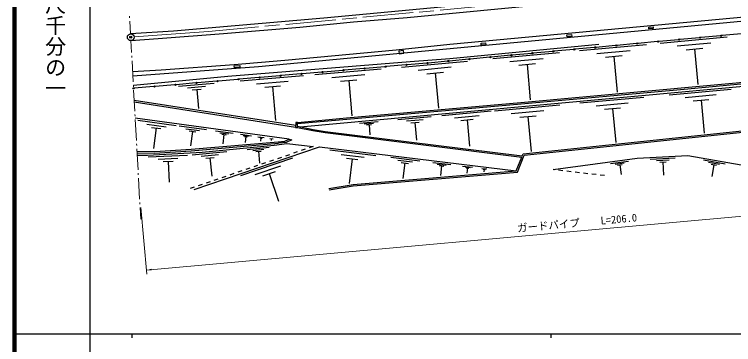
# Model space of a CAD drawing. Units: millimetres, scale not verified. Extents: x 40000 to 680000, y 20000 to 380000.
# Drawn here: x 40000 to 211574, y 202409 to 281106 of the extents above; entities that cross this region are included whole.
import ezdxf
from ezdxf.enums import TextEntityAlignment as Align

# ---------------------------------------------------------------- set-up
doc = ezdxf.new("R2010")
doc.units = ezdxf.units.MM
doc.header["$LTSCALE"] = 1000
doc.header["$PDMODE"] = 32
doc.header["$PDSIZE"] = 500
doc.linetypes.add('CHAIN', pattern=[18.5, 12, -1.5, 3.5, -1.5])
for name, color, linetype, lineweight in [('M-BGD', 7, 'Continuous', 25), ('M-BGD-HTXT', 7, 'Continuous', 13), ('M-BMK', 2, 'CHAIN', 13), ('M-BMK-SRVR', 3, 'Continuous', 25), ('M-STR-HTXT', 7, 'Continuous', 13), ('M-STR-STRD', 7, 'Continuous', 25), ('M-TTL', 2, 'Continuous', 140), ('M-TTL-BAND', 7, 'Continuous', 25)]:
    doc.layers.add(name, color=color, linetype=linetype, lineweight=lineweight)
doc.layers.add('M-OTRS', color=6, linetype='Continuous')
doc.styles.add('@ＭＳ ゴシック', font='')
doc.styles.add('ＭＳ ゴシック', font='')
doc.styles.get('@ＭＳ ゴシック').set_extended_font_data('@MS Gothic')
doc.styles.get('ＭＳ ゴシック').set_extended_font_data('MS Gothic')

# ---------------------------------------------------------------- blocks, each defined once
blk = doc.blocks.new('filled_arrow')
at = {"color": 0, "linetype": 'Continuous', "lineweight": -2}
blk.add_solid([(7.5, 1.25), (0, 0), (7.5, -1.25)], dxfattribs=at)

msp = doc.modelspace()

# ---------------------------------------------------------------- linework, layer by layer
at = {"layer": 'M-BGD'}
for p, q in [((191334, 278061), (192384, 278147)), ((191368, 277646), (191334, 278061)), ((192384, 278147), (192418, 277731)), ((171792, 276217), (172904, 276335)), ((172904, 276335), (172953, 275874)), ((192418, 277731), (191368, 277646)), ((213449, 276479), (208744, 276042)), ((171841, 275756), (171792, 276217)), ((172953, 275874), (171841, 275756)), ((193433, 274617), (188728, 274179)), ((198437, 275082), (193732, 274645)), ((194051, 274272), (210034, 275760)), ((203441, 275548), (198736, 275110)), ((208445, 276014), (203740, 275576)), ((151339, 274212), (152402, 274310)), ((151378, 273784), (151339, 274212)), ((152441, 273882), (151378, 273784)), ((152402, 274310), (152441, 273882)), ((178422, 273220), (173717, 272782)), ((174831, 272484), (190760, 273966)), ((183426, 273685), (178721, 273248)), ((188430, 274151), (183725, 273713)), ((198146, 273579), (206138, 274323)), ((200243, 272699), (204239, 273071)), ((202241, 272885), (203034, 264361)), ((132815, 272482), (131745, 272381)), ((131745, 272381), (131805, 271738)), ((131805, 271738), (132876, 271839)), ((132876, 271839), (132815, 272482)), ((158407, 271357), (153702, 270919)), ((154160, 270560), (170029, 272037)), ((163411, 271823), (158706, 271385)), ((168414, 272288), (163709, 271851)), ((173418, 272754), (168713, 272316)), ((178912, 271793), (186876, 272534)), ((181002, 270916), (184984, 271287)), ((182993, 271101), (183784, 262606)), ((132331, 268529), (148054, 269992)), ((138392, 269495), (133682, 269091)), ((143395, 269960), (138690, 269522)), ((148399, 270426), (143694, 269988)), ((153403, 270891), (148698, 270454)), ((158226, 269871), (166161, 270610)), ((92460, 268879), (93750, 268958)), ((92490, 268396), (92460, 268879)), ((93779, 268475), (92490, 268396)), ((93750, 268958), (93779, 268475)), ((108134, 254314), (266169, 268770)), ((111672, 266797), (127458, 268154)), ((118359, 267773), (113649, 267368)), ((123367, 268204), (118658, 267799)), ((128375, 268634), (123666, 268229)), ((133383, 269065), (128674, 268660)), ((136359, 267846), (144220, 268578)), ((160308, 268998), (164275, 269367)), ((162292, 269183), (163079, 260719)), ((98326, 266051), (93616, 265646)), ((93858, 265265), (108991, 266566)), ((103334, 266481), (98625, 266076)), ((108342, 266912), (103633, 266507)), ((113350, 267343), (108641, 266938)), ((115709, 266084), (123602, 266762)), ((138422, 266981), (142353, 267347)), ((140387, 267164), (141168, 258778)), ((78293, 264328), (73583, 263923)), ((83301, 264759), (78592, 264354)), ((79160, 264001), (87666, 264733)), ((88309, 265190), (83600, 264785)), ((93317, 265620), (88608, 265215)), ((97728, 264581), (105295, 265232)), ((117772, 265201), (121719, 265540)), ((119746, 265371), (120469, 256951)), ((73285, 263898), (68575, 263493)), ((81335, 263617), (85588, 263983)), ((82447, 263142), (84574, 263324)), ((83511, 263233), (83901, 258696)), ((99706, 263735), (103490, 264060)), ((101598, 263898), (102292, 255827)), ((196214, 261969), (211026, 263324)), ((174890, 260019), (190129, 261413)), ((200008, 261321), (207413, 261998)), ((201949, 260502), (205652, 260841)), ((68580, 260694), (107105, 254682)), ((68603, 260280), (107098, 254252)), ((154495, 258153), (170142, 259584)), ((178792, 259351), (186412, 260048)), ((203801, 260672), (204523, 252772)), ((141965, 257007), (153740, 258084)), ((158502, 257468), (166326, 258183)), ((180790, 258510), (184600, 258858)), ((182695, 258684), (183438, 250556)), ((105554, 251345), (68820, 256363)), ((69425, 255876), (78561, 254628)), ((131508, 256051), (139419, 256774)), ((133534, 255704), (137490, 256066)), ((144980, 256491), (150868, 257030)), ((146524, 255841), (149468, 256110)), ((147996, 255976), (148570, 249695)), ((160553, 256604), (164465, 256961)), ((162509, 256782), (163272, 248437)), ((71626, 254955), (76194, 254331)), ((72685, 254190), (74969, 253878)), ((73827, 254034), (73161, 249162)), ((79344, 254522), (85838, 253635)), ((107116, 255317), (107097, 254189)), ((107097, 254189), (107516, 254182)), ((107536, 255310), (107116, 255317)), ((107516, 254182), (107536, 255310)), ((122290, 255207), (126796, 255620)), ((123444, 255010), (125697, 255216)), ((124035, 254761), (125161, 254864)), ((124598, 254813), (124818, 252410)), ((134571, 255267), (136549, 255448)), ((135560, 255358), (135946, 251138)), ((80908, 253867), (84155, 253423)), ((81661, 253323), (83284, 253101)), ((82472, 253212), (81999, 249749)), ((87978, 253342), (92172, 252769)), ((88989, 252919), (91085, 252633)), ((89475, 252568), (90523, 252425)), ((89999, 252497), (89693, 250260)), ((93959, 252525), (96560, 252170)), ((94586, 252263), (95886, 252085)), ((94887, 252045), (95537, 251956)), ((95212, 252001), (95023, 250614)), ((98102, 251959), (99599, 251755)), ((98463, 251808), (99211, 251706)), ((98636, 251683), (99011, 251632)), ((98824, 251657), (98714, 250859)), ((100972, 251567), (101705, 251467)), ((101338, 251517), (101272, 251029)), ((95522, 248914), (100788, 249432)), ((96873, 248692), (99506, 248952)), ((109386, 248966), (108439, 248643)), ((111278, 249612), (110332, 249289)), ((115269, 248805), (126239, 247477)), ((71940, 247145), (81323, 247531)), ((82448, 247626), (90657, 248434)), ((84554, 247280), (88659, 247685)), ((97566, 248406), (98882, 248536)), ((98224, 248471), (98501, 245662)), ((105600, 247674), (104654, 247351)), ((107493, 248320), (106546, 247997)), ((117923, 247742), (123408, 247078)), ((159702, 243830), (161070, 247110)), ((74312, 246616), (79003, 246809)), ((75510, 246039), (77856, 246135)), ((76683, 246087), (76889, 241083)), ((85634, 246834), (87686, 247037)), ((86660, 246935), (87092, 242558)), ((94033, 242739), (106406, 246916)), ((99922, 245735), (98975, 245412)), ((101814, 246382), (100868, 246058)), ((103707, 247028), (102761, 246705)), ((119206, 246845), (121948, 246513)), ((120577, 246679), (119869, 240828)), ((129779, 247049), (136752, 246205)), ((131466, 246373), (134952, 245951)), ((132281, 245803), (134024, 245592)), ((133153, 245697), (132703, 241978)), ((139836, 245832), (144114, 245314)), ((140871, 245417), (143010, 245158)), ((182221, 245555), (186510, 246131)), ((183332, 245413), (185476, 245702)), ((191652, 246589), (197654, 246935)), ((193176, 246276), (196177, 246448)), ((193949, 245919), (195450, 246005)), ((194699, 245962), (194884, 242761)), ((204362, 246440), (209566, 245501)), ((205600, 245859), (208202, 245389)), ((206188, 245394), (207489, 245160)), ((94243, 243797), (93297, 243474)), ((96136, 244443), (95190, 244120)), ((98029, 245089), (97082, 244766)), ((97405, 242958), (103591, 245046)), ((99230, 242655), (102323, 243699)), ((141371, 245067), (142441, 244938)), ((141906, 245002), (141630, 242720)), ((146931, 244973), (149308, 244685)), ((147506, 244742), (148695, 244599)), ((147784, 244548), (148379, 244476)), ((148081, 244512), (147928, 243244)), ((151531, 244416), (152676, 244278)), ((151798, 244229), (152371, 244160)), ((152085, 244194), (152011, 243584)), ((168839, 244088), (168551, 244123)), ((170825, 243853), (169832, 243971)), ((172811, 243618), (171818, 243736)), ((183906, 245199), (184979, 245344)), ((184442, 245272), (184750, 242984)), ((206839, 245277), (206338, 242501)), ((90458, 242505), (89511, 242182)), ((92350, 243151), (91404, 242828)), ((100777, 243177), (103004, 236578)), ((174798, 243383), (173804, 243501)), ((176784, 243148), (175791, 243266)), ((178770, 242913), (177777, 243031)), ((180756, 242678), (179763, 242795)), ((84779, 240567), (83833, 240244)), ((86672, 241213), (85726, 240890)), ((88565, 241859), (87618, 241536)), ((82887, 239921), (81940, 239598))]:
    msp.add_line(p, q, dxfattribs=at)
for points in [[(68383, 264262), (90958, 266376), (134392, 269847), (143875, 270609), (179435, 273996)], [(107536, 255317), (119235, 256441), (160808, 260110), (219972, 265503), (263315, 269114), (263337, 268803), (238363, 266714), (220057, 265122), (199755, 263243), (160870, 259700), (107530, 254989)], [(107521, 254441), (111238, 253673), (114165, 253233), (161103, 247362), (161385, 247837), (266600, 258894)], [(160007, 243543), (161574, 247542), (266633, 258583)], [(107516, 254182), (111194, 253422), (114130, 252981), (161070, 247110)], [(168551, 244123), (188577, 246813), (200683, 247510), (213387, 245219), (223250, 246115), (231869, 250699), (264450, 254435)], [(69255, 248510), (73507, 248408), (82153, 249019), (102922, 250746), (104553, 250886), (105554, 251345), (106224, 251231), (104828, 250615), (102983, 250396)], [(69278, 248093), (73457, 248054), (82172, 248601), (102983, 250396)], [(69284, 247580), (71739, 247580), (84778, 248257), (101965, 249950)], [(82916, 239408), (112823, 249504), (159702, 243830)], [(101965, 249950), (104995, 250322), (111278, 249612)], [(115004, 239621), (120793, 240594), (159702, 243830)], [(115055, 239314), (120832, 240285), (160007, 243543)]]:
    msp.add_lwpolyline(points, dxfattribs=at)
for centre, radius in [((193583, 274631), 150), ((193583, 274631), 120), ((193583, 274631), 100), ((193583, 274631), 100), ((193583, 274631), 100), ((193583, 274631), 100), ((198587, 275096), 150), ((198587, 275096), 120), ((198587, 275096), 100), ((198587, 275096), 100), ((198587, 275096), 100), ((198587, 275096), 100), ((203590, 275562), 150), ((203590, 275562), 120), ((203590, 275562), 100), ((203590, 275562), 100), ((203590, 275562), 100), ((203590, 275562), 100), ((208594, 276028), 150), ((208594, 276028), 120), ((208594, 276028), 100), ((208594, 276028), 100), ((208594, 276028), 100), ((208594, 276028), 100), ((173568, 272768), 150), ((173568, 272768), 120), ((173568, 272768), 100), ((173568, 272768), 100), ((173568, 272768), 100), ((173568, 272768), 100), ((178571, 273234), 150), ((178571, 273234), 120), ((178571, 273234), 100), ((178571, 273234), 100), ((178571, 273234), 100), ((178571, 273234), 100), ((183575, 273699), 150), ((183575, 273699), 120), ((183575, 273699), 100), ((183575, 273699), 100), ((183575, 273699), 100), ((183575, 273699), 100), ((188579, 274165), 150), ((188579, 274165), 120), ((188579, 274165), 100), ((188579, 274165), 100), ((188579, 274165), 100), ((188579, 274165), 100), ((158556, 271371), 150), ((158556, 271371), 120), ((158556, 271371), 100), ((158556, 271371), 100), ((158556, 271371), 100), ((158556, 271371), 100), ((163560, 271837), 150), ((163560, 271837), 120), ((163560, 271837), 100), ((163560, 271837), 100), ((163560, 271837), 100), ((163560, 271837), 100), ((168564, 272302), 150), ((168564, 272302), 120), ((168564, 272302), 100), ((168564, 272302), 100), ((168564, 272302), 100), ((168564, 272302), 100), ((138541, 269508), 150), ((138541, 269508), 120), ((138541, 269508), 100), ((138541, 269508), 100), ((138541, 269508), 100), ((138541, 269508), 100), ((143545, 269974), 150), ((143545, 269974), 120), ((143545, 269974), 100), ((143545, 269974), 100), ((143545, 269974), 100), ((143545, 269974), 100), ((148549, 270440), 150), ((148549, 270440), 120), ((148549, 270440), 100), ((148549, 270440), 100), ((148549, 270440), 100), ((148549, 270440), 100), ((153552, 270905), 150), ((153552, 270905), 120), ((153552, 270905), 100), ((153552, 270905), 100), ((153552, 270905), 100), ((153552, 270905), 100), ((118508, 267786), 150), ((118508, 267786), 120), ((118508, 267786), 100), ((118508, 267786), 100), ((118508, 267786), 100), ((118508, 267786), 100), ((123516, 268217), 150), ((123516, 268217), 120), ((123516, 268217), 100), ((123516, 268217), 100), ((123516, 268217), 100), ((123516, 268217), 100), ((128525, 268647), 150), ((128525, 268647), 120), ((128525, 268647), 100), ((128525, 268647), 100), ((128525, 268647), 100), ((128525, 268647), 100), ((133533, 269078), 150), ((133533, 269078), 120), ((133533, 269078), 100), ((133533, 269078), 100), ((133533, 269078), 100), ((133533, 269078), 100), ((98475, 266064), 150), ((98475, 266064), 120), ((98475, 266064), 100), ((98475, 266064), 100), ((98475, 266064), 100), ((98475, 266064), 100), ((103483, 266494), 150), ((103483, 266494), 120), ((103483, 266494), 100), ((103483, 266494), 100), ((103483, 266494), 100), ((103483, 266494), 100), ((108492, 266925), 150), ((108492, 266925), 120), ((108492, 266925), 100), ((108492, 266925), 100), ((108492, 266925), 100), ((108492, 266925), 100), ((113500, 267355), 150), ((113500, 267355), 120), ((113500, 267355), 100), ((113500, 267355), 100), ((113500, 267355), 100), ((113500, 267355), 100), ((78442, 264341), 150), ((78442, 264341), 120), ((78442, 264341), 100), ((78442, 264341), 100), ((78442, 264341), 100), ((78442, 264341), 100), ((83450, 264772), 150), ((83450, 264772), 120), ((83450, 264772), 100), ((83450, 264772), 100), ((83450, 264772), 100), ((83450, 264772), 100), ((88459, 265202), 150), ((88459, 265202), 120), ((88459, 265202), 100), ((88459, 265202), 100), ((88459, 265202), 100), ((88459, 265202), 100), ((93467, 265633), 150), ((93467, 265633), 120), ((93467, 265633), 100), ((93467, 265633), 100), ((93467, 265633), 100), ((93467, 265633), 100), ((68426, 263480), 150), ((68426, 263480), 120), ((68426, 263480), 100), ((68426, 263480), 100), ((68426, 263480), 100), ((68426, 263480), 100), ((73434, 263911), 150), ((73434, 263911), 120), ((73434, 263911), 100), ((73434, 263911), 100), ((73434, 263911), 100), ((73434, 263911), 100)]:
    msp.add_circle(centre, radius, dxfattribs=at)
at = {"layer": 'M-BGD-HTXT'}
for p, q in [((67494, 280308), (67472, 280707)), ((67707, 276461), (67538, 279509)), ((67951, 272056), (67796, 274863)), ((68017, 270858), (67995, 271257)), ((68338, 265067), (68062, 270059)), ((68404, 263869), (68382, 264268)), ((68725, 258078), (68448, 263070)), ((68791, 256879), (68769, 257279)), ((69112, 251088), (68835, 256081)), ((69178, 249890), (69156, 250290)), ((69499, 244099), (69222, 249091)), ((69565, 242901), (69543, 243300)), ((69886, 237110), (69609, 242102)), ((69952, 235912), (69930, 236311)), ((70152, 232306), (69996, 235113))]:
    msp.add_line(p, q, dxfattribs=at)
at = {"layer": 'M-BMK'}
msp.add_lwpolyline([(68549, 275720), (76311, 276282), (86302, 277044), (149040, 282801), (166074, 284486)], dxfattribs=at)
at = {"layer": 'M-BMK-SRVR'}
msp.add_circle((67751, 275662), 800, dxfattribs=at)
at = {"layer": 'M-OTRS'}
msp.add_point((67751, 275662), dxfattribs=at)
at = {"layer": 'M-STR-HTXT'}
for p, q in [((71521, 220163), (277276, 238757)), ((70171, 235102), (71611, 219167))]:
    msp.add_line(p, q, dxfattribs=at)
at = {"layer": 'M-STR-STRD'}
for points in [[(67703, 276531), (77920, 277213), (113818, 280261), (164703, 285172), (195268, 288050), (199247, 288304), (208899, 289236), (231928, 291437), (280234, 296078)], [(67796, 274863), (74279, 275350), (89858, 276536), (108061, 278060), (120930, 279330), (133715, 280346), (205371, 287314), (216604, 288474), (263751, 292900), (302680, 296268)], [(400441, 291466), (408540, 290904), (409386, 289763), (400584, 290506), (393980, 290844), (383305, 291054), (378139, 291163), (357283, 291014), (327463, 289445), (318881, 289066), (283067, 286188), (247155, 282608), (227695, 280769), (98240, 268577), (68265, 266381)], [(68205, 267476), (75041, 267900), (92398, 269170), (104505, 270186), (131090, 272641), (143875, 273996), (293749, 288001)]]:
    msp.add_lwpolyline(points, dxfattribs=at)
at = {"layer": 'M-TTL'}
msp.add_line((40000, 380000), (40000, 20000), dxfattribs=at)
at = {"layer": 'M-TTL-BAND'}
for p, q in [((58000, 370000), (58000, 20000)), ((40000, 205000), (579000, 205000)), ((68000, 205000), (68000, 204000)), ((168000, 205000), (168000, 204000))]:
    msp.add_line(p, q, dxfattribs=at)

# ---------------------------------------------------------------- block references
at = {"layer": 'M-STR-HTXT', "xscale": 167, "yscale": 167, "rotation": 5.2}
msp.add_blockref('filled_arrow', (71521, 220163), dxfattribs=at)

# ---------------------------------------------------------------- texts
at = {"layer": 'M-STR-HTXT', "style": 'ＭＳ ゴシック'}
msp.add_text('ガードパイプ    L=206.0', height=1833, rotation=5.164, dxfattribs=at).set_placement((174354, 229958), align=Align.BOTTOM_CENTER)
at = {"layer": 'M-TTL-BAND', "style": '@ＭＳ ゴシック'}
msp.add_text('縮尺千分の一', height=3666, rotation=270, dxfattribs=at).set_placement((49777, 261030), align=Align.MIDDLE_RIGHT)

doc.saveas('drawing.dxf')
